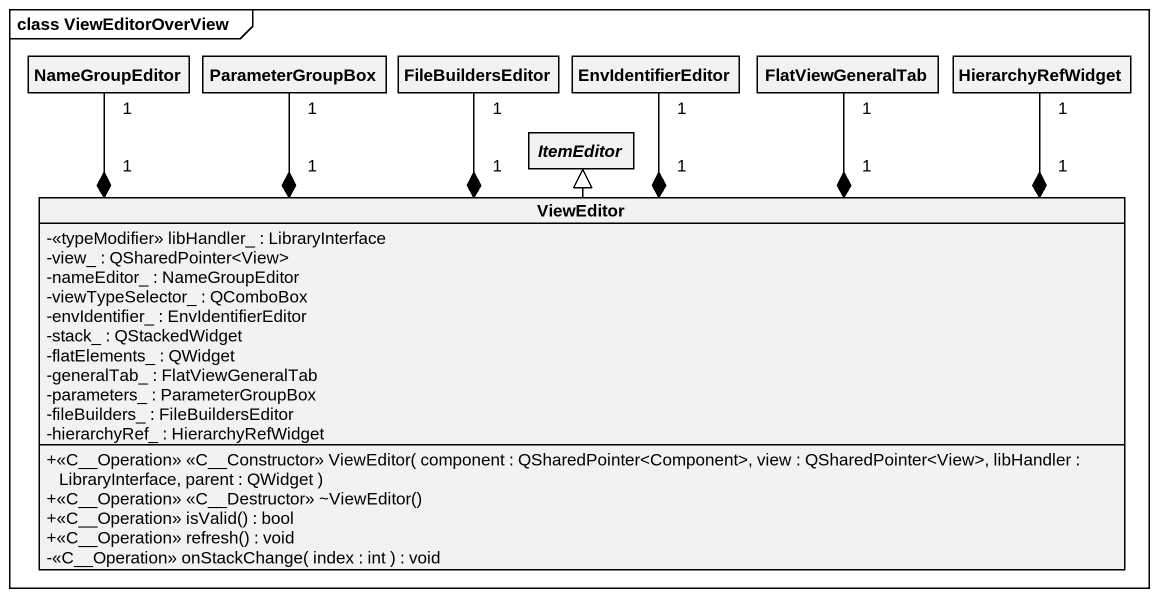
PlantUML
@startuml
mainframe class ViewEditorOverView
hide circle
hide empty members
skinparam classAttributeIconSize 0
class NameGroupEditor
class ParameterGroupBox
class FileBuildersEditor
class EnvIdentifierEditor
class FlatViewGeneralTab
class HierarchyRefWidget
abstract class ItemEditor
class ViewEditor {
  -<<typeModifier>> libHandler_ : LibraryInterface
  -view_ : QSharedPointer<View>
  -nameEditor_ : NameGroupEditor
  -viewTypeSelector_ : QComboBox
  -envIdentifier_ : EnvIdentifierEditor
  -stack_ : QStackedWidget
  -flatElements_ : QWidget
  -generalTab_ : FlatViewGeneralTab
  -parameters_ : ParameterGroupBox
  -fileBuilders_ : FileBuildersEditor
  -hierarchyRef_ : HierarchyRefWidget
  +<<C~__Operation>> <<C~__Constructor>> ViewEditor( component : QSharedPointer<Component>, view : QSharedPointer<View>, libHandler : LibraryInterface, parent : QWidget )
  +<<C~__Operation>> <<C~__Destructor>> ~ViewEditor()
  +<<C__Operation>> isValid() : bool
  +<<C__Operation>> refresh() : void
  -<<C__Operation>> onStackChange( index : int ) : void
}
ViewEditor "1" *-up- "1" NameGroupEditor
ViewEditor "1" *-up- "1" ParameterGroupBox
ViewEditor "1" *-up- "1" FileBuildersEditor
ViewEditor "1" *-up- "1" EnvIdentifierEditor
ViewEditor "1" *-up- "1" FlatViewGeneralTab
ViewEditor "1" *-up- "1" HierarchyRefWidget
ViewEditor -up-|> ItemEditor
@enduml
